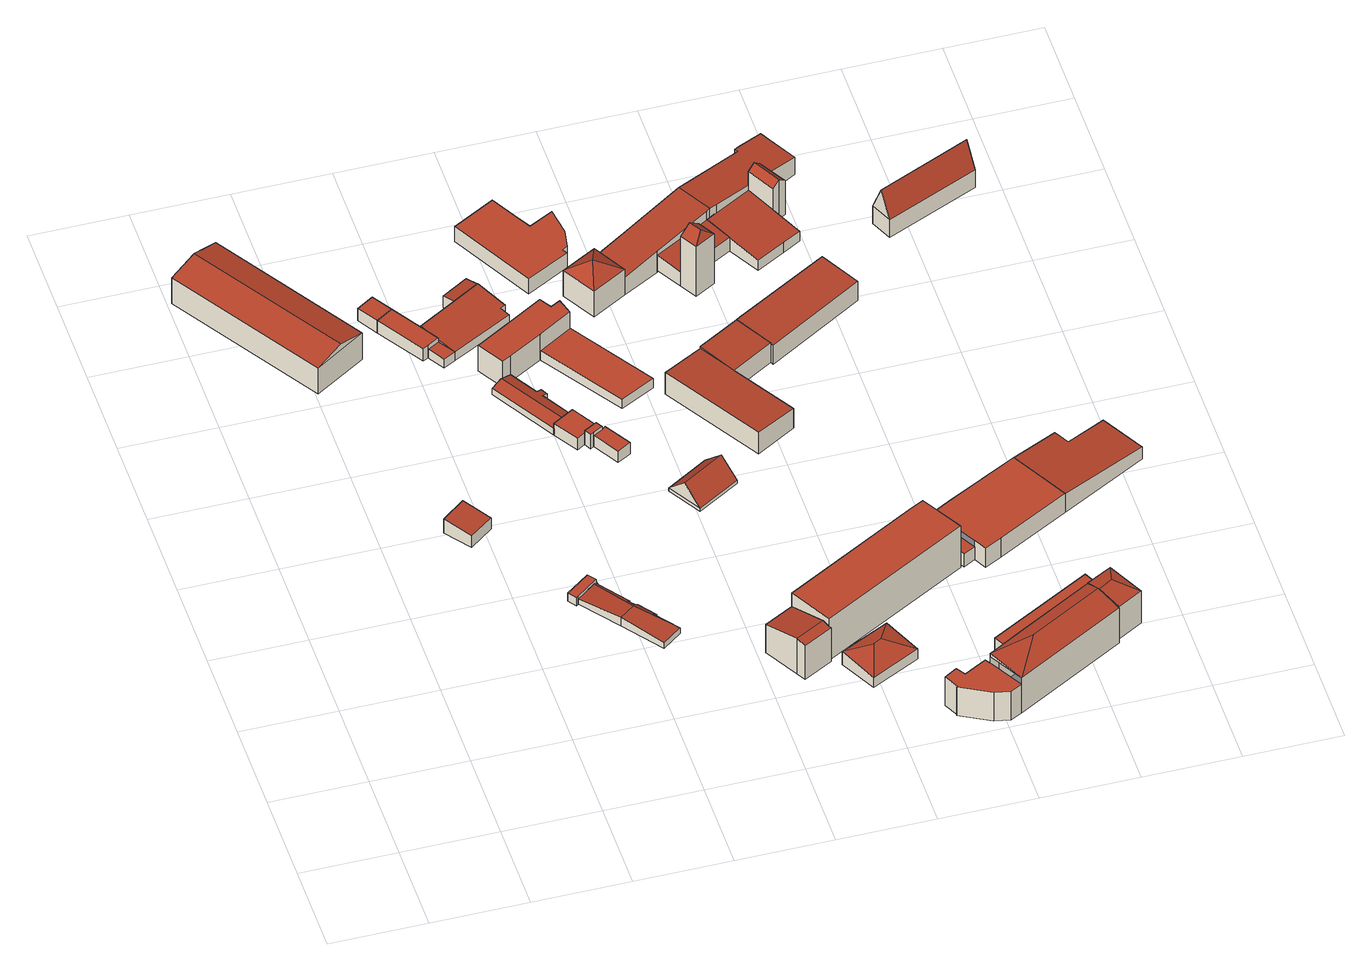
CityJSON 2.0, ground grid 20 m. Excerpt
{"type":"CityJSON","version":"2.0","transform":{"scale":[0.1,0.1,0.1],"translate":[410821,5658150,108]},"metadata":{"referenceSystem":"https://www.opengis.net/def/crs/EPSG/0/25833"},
"CityObjects":{
"building1":{"type":"Building","attributes":{"Dachtyp_tdc":"tdcFreeFormRoof","Gemeindeschluessel":14612000,"Dachneigung":14.54,"QualitaetDacherkennung":89,"Geometrietyp2DReferenz":"3000","measuredHeight":8.43,"function":"31001_9998","roofType":"5000"},"geometry":[{"type":"Solid","lod":"2","boundaries":[[[[0,1,2,3]],[[1,4,5,2]],[[4,6,7,5]],[[6,8,9,7]],[[8,0,3,9]],[[10,6,4,1,11]],[[8,10,11,0]],[[1,0,11]],[[8,6,10]],[[3,2,5,7,9]]]],"semantics":{"surfaces":[{"type":"WallSurface"},{"type":"RoofSurface"},{"type":"GroundSurface"}],"values":[[0,0,0,0,0,1,1,0,0,2]]}}]},
"building2":{"type":"Building","attributes":{"Dachtyp_tdc":"tdcPolyFlatRoof","Gemeindeschluessel":14612000,"Dachneigung":6.02,"QualitaetDacherkennung":73,"Geometrietyp2DReferenz":"3000","measuredHeight":3.77,"function":"31001_9998","roofType":"2100"},"geometry":[{"type":"Solid","lod":"2","boundaries":[[[[12,13,14,15]],[[13,16,17,14]],[[16,18,19,17]],[[18,12,15,19]],[[18,16,13,12]],[[15,14,17,19]]]],"semantics":{"surfaces":[{"type":"WallSurface"},{"type":"RoofSurface"},{"type":"GroundSurface"}],"values":[[0,0,0,0,1,2]]}}]},
"building3":{"type":"Building","attributes":{"Gemeindeschluessel":14612000,"Dachneigung":90,"Dachorientierung":0,"MittlereTraufHoehe":110.54,"QualitaetDacherkennung":18,"ObjektHoehe":2.13,"BodenHoehe":108.41,"Geometrietyp2DReferenz":"3000","AbsoluteHoehe":110.54,"Dachflaeche":12.99,"measuredHeight":2.13,"function":"31001_9998","roofType":"1000","storeysAboveGround":1},"geometry":[{"type":"MultiSurface","lod":"2","boundaries":[[[20,21,22,23]],[[21,24,25,22]],[[24,26,27,25]],[[26,28,29,27]],[[26,24,21,20,28]],[[29,23,22,25,27]],[[28,20,23,29]]],"semantics":{"surfaces":[{"type":"WallSurface"},{"type":"RoofSurface"},{"type":"GroundSurface"}],"values":[0,0,0,0,1,2,0]}}]},
"building4":{"type":"Building","attributes":{"Gemeindeschluessel":14612000,"Dachneigung":84.63,"Dachorientierung":-126.93,"MittlereTraufHoehe":109.62,"QualitaetDacherkennung":35,"ObjektHoehe":2.33,"BodenHoehe":108.52,"Geometrietyp2DReferenz":"3000","AbsoluteHoehe":110.85,"Dachflaeche":123.62,"measuredHeight":2.33,"function":"31001_9998","roofType":"5000","storeysAboveGround":1},"geometry":[{"type":"MultiSurface","lod":"2","boundaries":[[[30,31,32,33]],[[31,34,35,32]],[[34,36,37,35]],[[36,38,39,37]],[[38,40,41,39]],[[40,42,43,41]],[[42,44,45,43]],[[44,46,47,45]],[[46,48,49,47]],[[48,50,51,49]],[[50,52,53,51]],[[52,54,55,53]],[[54,56,57,55]],[[56,30,33,57]],[[58,34,31,30]],[[58,30,56,54,52,50,48,46,44,42,40,38]],[[58,38,36,34]],[[33,32,35,37,39,41,43,45,47,49,51,53,55,57]]],"semantics":{"surfaces":[{"type":"WallSurface"},{"type":"RoofSurface"},{"type":"GroundSurface"}],"values":[0,0,0,0,0,0,0,0,0,0,0,0,0,0,1,1,1,2]}}]},
"building5":{"type":"Building","attributes":{"Gemeindeschluessel":14612000,"Dachneigung":90,"Dachorientierung":0,"MittlereTraufHoehe":112.47,"QualitaetDacherkennung":99,"ObjektHoehe":3.22,"BodenHoehe":109.26,"Geometrietyp2DReferenz":"3000","AbsoluteHoehe":112.47,"Dachflaeche":20.08,"measuredHeight":3.22,"function":"31001_9998","roofType":"1000","storeysAboveGround":1},"geometry":[{"type":"MultiSurface","lod":"2","boundaries":[[[59,60,61,62]],[[60,63,64,61]],[[63,65,66,64]],[[65,59,62,66]],[[65,63,60,59]],[[62,61,64,66]]],"semantics":{"surfaces":[{"type":"WallSurface"},{"type":"RoofSurface"},{"type":"GroundSurface"}],"values":[0,0,0,0,1,2]}}]},
"building6":{"type":"Building","attributes":{"Gemeindeschluessel":14612000,"Dachneigung":90,"Dachorientierung":0,"MittlereTraufHoehe":112.47,"QualitaetDacherkennung":100,"ObjektHoehe":3.19,"BodenHoehe":109.28,"Geometrietyp2DReferenz":"3000","AbsoluteHoehe":112.47,"Dachflaeche":47.71,"measuredHeight":3.19,"function":"31001_9998","roofType":"1000","storeysAboveGround":1},"geometry":[{"type":"MultiSurface","lod":"2","boundaries":[[[63,67,68,64]],[[67,69,70,68]],[[69,71,72,70]],[[71,73,74,72]],[[73,65,66,74]],[[65,63,64,66]],[[65,73,71,69,67,63]],[[64,68,70,72,74,66]]],"semantics":{"surfaces":[{"type":"WallSurface"},{"type":"RoofSurface"},{"type":"GroundSurface"}],"values":[0,0,0,0,0,0,1,2]}}]},
"building7":{"type":"Building","attributes":{"Gemeindeschluessel":14612000,"Dachneigung":72.49,"Dachorientierung":-30.46,"MittlereTraufHoehe":111.19,"QualitaetDacherkennung":26,"ObjektHoehe":2.32,"BodenHoehe":109.53,"Geometrietyp2DReferenz":"3000","AbsoluteHoehe":111.86,"Dachflaeche":87.61,"measuredHeight":2.32,"function":"31001_9998","roofType":"3100","storeysAboveGround":1},"geometry":[{"type":"MultiSurface","lod":"2","boundaries":[[[75,76,77,78]],[[76,79,80,77]],[[79,81,82,80]],[[81,83,84,82]],[[83,85,86,84]],[[85,87,88,86]],[[87,89,90,88]],[[89,91,92,90]],[[91,93,94,92]],[[93,95,96,94]],[[95,75,78,96]],[[83,81,79,76]],[[76,75,95,93,91,89,87,85,83]],[[78,77,80,82,84,86,88,90,92,94,96]]],"semantics":{"surfaces":[{"type":"WallSurface"},{"type":"RoofSurface"},{"type":"GroundSurface"}],"values":[0,0,0,0,0,0,0,0,0,0,0,1,1,2]}}]},
"building8":{"type":"Building","attributes":{"Gemeindeschluessel":14612000,"Dachneigung":81.62,"Dachorientierung":0,"MittlereTraufHoehe":112.22,"QualitaetDacherkennung":72,"ObjektHoehe":3.64,"BodenHoehe":109.29,"Geometrietyp2DReferenz":"3000","AbsoluteHoehe":112.93,"Dachflaeche":138.79,"measuredHeight":3.64,"function":"31001_9998","roofType":"2100","storeysAboveGround":1},"children":["building8-1"],"geometry":[{"type":"MultiSurface","lod":"2","boundaries":[[[97,98,99,100]],[[98,101,102,99]],[[101,103,104,102]],[[105,106,68,70,107]],[[106,108,109,68]],[[108,110,111,109]],[[110,97,100,111]],[[110,108,106,105,103,101,98,97]],[[100,99,102,104,70,68,109,111]],[[107,103,105]],[[107,70,104,103]]],"semantics":{"surfaces":[{"type":"WallSurface"},{"type":"RoofSurface"},{"type":"GroundSurface"},{"type":"ClosureSurface","isClosure":"1","QuelleClosure":"LoD2WallSurface"}],"values":[0,0,0,0,0,0,0,1,2,0,3]}}]},
"building8-1":{"type":"BuildingPart","attributes":{"Dachneigung":90,"Dachorientierung":0,"MittlereTraufHoehe":111.56,"QualitaetDacherkennung":34,"BodenHoehe":109.29,"ObjektTeilHoehe":2.27,"Geometrietyp2DReferenz":"3000","AbsoluteHoehe":111.56,"Dachflaeche":12.03,"measuredHeight":2.27,"roofType":"1000","storeysAboveGround":1},"parents":["building8"],"geometry":[{"type":"MultiSurface","lod":"2","boundaries":[[[112,107,70,72]],[[103,113,114,104]],[[113,112,72,114]],[[113,103,107,112]],[[72,70,104,114]],[[104,70,107,103]]],"semantics":{"surfaces":[{"type":"WallSurface"},{"type":"RoofSurface"},{"type":"GroundSurface"},{"type":"ClosureSurface","isClosure":"1","QuelleClosure":"LoD2WallSurface"}],"values":[0,0,0,1,2,3]}}]},
"building9":{"type":"Building","attributes":{"Gemeindeschluessel":14612000,"Dachneigung":90,"Dachorientierung":0,"MittlereTraufHoehe":112.52,"QualitaetDacherkennung":39,"ObjektHoehe":3,"BodenHoehe":109.52,"Geometrietyp2DReferenz":"3000","AbsoluteHoehe":112.52,"Dachflaeche":30.72,"measuredHeight":3,"function":"31001_9998","roofType":"1000","storeysAboveGround":1},"geometry":[{"type":"MultiSurface","lod":"2","boundaries":[[[115,116,117,118]],[[116,119,120,117]],[[119,121,80,120]],[[121,122,78,80]],[[121,119,116,115,122]],[[78,118,117,120,80]],[[122,115,118,78]]],"semantics":{"surfaces":[{"type":"WallSurface"},{"type":"RoofSurface"},{"type":"GroundSurface"}],"values":[0,0,0,0,1,2,0]}}]},
"building10":{"type":"Building","attributes":{"Gemeindeschluessel":14612000,"Dachneigung":78.45,"Dachorientierung":0,"MittlereTraufHoehe":112.43,"QualitaetDacherkennung":71,"ObjektHoehe":3.61,"BodenHoehe":109.14,"Geometrietyp2DReferenz":"3000","AbsoluteHoehe":112.75,"Dachflaeche":20.52,"measuredHeight":3.61,"function":"31001_9998","roofType":"2100","storeysAboveGround":1},"geometry":[{"type":"MultiSurface","lod":"2","boundaries":[[[123,124,125,126]],[[124,127,128,125]],[[127,129,130,128]],[[129,123,126,130]],[[129,127,124,123]],[[126,125,128,130]]],"semantics":{"surfaces":[{"type":"WallSurface"},{"type":"RoofSurface"},{"type":"GroundSurface"}],"values":[0,0,0,0,1,2]}}]},
"building11":{"type":"Building","attributes":{"Gemeindeschluessel":14612000,"Dachneigung":90,"Dachorientierung":0,"MittlereTraufHoehe":113.22,"QualitaetDacherkennung":90,"ObjektHoehe":3.71,"BodenHoehe":109.51,"Geometrietyp2DReferenz":"3000","AbsoluteHoehe":113.22,"Dachflaeche":4.9,"measuredHeight":3.71,"function":"31001_9998","roofType":"1000","storeysAboveGround":1},"geometry":[{"type":"MultiSurface","lod":"2","boundaries":[[[131,132,133,118]],[[132,134,135,133]],[[134,136,137,135]],[[136,138,117,137]],[[138,131,118,117]],[[138,136,134,132,131]],[[118,133,135,137,117]]],"semantics":{"surfaces":[{"type":"WallSurface"},{"type":"RoofSurface"},{"type":"GroundSurface"}],"values":[0,0,0,0,0,1,2]}}]},
"building12":{"type":"Building","attributes":{"Dachtyp_tdc":"tdcGableRoof","Gemeindeschluessel":14612000,"Dachneigung":12.73,"QualitaetDacherkennung":12,"Geometrietyp2DReferenz":"3000","measuredHeight":9.3,"function":"31001_9998","roofType":"3100"},"geometry":[{"type":"Solid","lod":"2","boundaries":[[[[139,140,141,142]],[[140,143,144,141]],[[143,145,146,144]],[[145,147,148,146]],[[147,149,150,148]],[[149,151,152,150]],[[151,139,142,152]],[[147,145,143,140,139]],[[139,151,149,147]],[[142,141,144,146,148,150,152]]]],"semantics":{"surfaces":[{"type":"WallSurface"},{"type":"RoofSurface"},{"type":"GroundSurface"}],"values":[[0,0,0,0,0,0,0,1,1,2]]}}]},
"building13":{"type":"Building","attributes":{"Gemeindeschluessel":14612000,"Dachorientierung":0,"MittlereTraufHoehe":112.47,"ObjektHoehe":3,"BodenHoehe":109.47,"Geometrietyp2DReferenz":"3000","BezugspunktDach":"2000","AbsoluteHoehe":112.47,"Dachflaeche":20.39,"measuredHeight":3,"function":"31001_9998","storeysAboveGround":1},"geometry":[{"type":"MultiSurface","lod":"2","boundaries":[[[153,154,155,156,157]],[[157,156,158,133]],[[156,155,159,158]],[[155,154,160,159]],[[154,153,135,160]],[[153,157,133,135]],[[133,158,159,160,135]]],"semantics":{"surfaces":[{"type":"RoofSurface"},{"type":"WallSurface"},{"type":"GroundSurface"}],"values":[0,1,1,1,1,1,2]}}]},
"building14":{"type":"Building","attributes":{"Gemeindeschluessel":14612000,"Dachneigung":90,"Dachorientierung":0,"MittlereTraufHoehe":116,"QualitaetDacherkennung":100,"ObjektHoehe":6.68,"BodenHoehe":109.31,"Geometrietyp2DReferenz":"3000","AbsoluteHoehe":116,"Dachflaeche":117.47,"measuredHeight":6.68,"function":"31001_9998","roofType":"1000","storeysAboveGround":2},"geometry":[{"type":"MultiSurface","lod":"2","boundaries":[[[161,162,163,164]],[[162,165,166,163]],[[165,167,168,166]],[[167,169,170,168]],[[169,171,172,170]],[[171,173,174,172]],[[173,175,176,174]],[[175,161,164,176]],[[175,173,171,169,167,165,162,161]],[[164,163,166,168,170,172,174,176]]],"semantics":{"surfaces":[{"type":"WallSurface"},{"type":"RoofSurface"},{"type":"GroundSurface"}],"values":[0,0,0,0,0,0,0,0,1,2]}}]},
"building15":{"type":"Building","attributes":{"Gemeindeschluessel":14612000,"Dachneigung":45.66,"Dachorientierung":-121.31,"MittlereTraufHoehe":110.15,"QualitaetDacherkennung":65,"ObjektHoehe":4.76,"BodenHoehe":109.34,"Geometrietyp2DReferenz":"3000","AbsoluteHoehe":114.1,"Dachflaeche":117.16,"measuredHeight":4.76,"function":"31001_9998","roofType":"3100","storeysAboveGround":2},"geometry":[{"type":"MultiSurface","lod":"2","boundaries":[[[177,178,179,180]],[[178,181,182,179]],[[181,183,184,182]],[[183,177,180,184]],[[181,178,185]],[[177,183,186]],[[178,177,186,185]],[[183,181,185,186]],[[180,179,182,184]]],"semantics":{"surfaces":[{"type":"WallSurface"},{"type":"RoofSurface"},{"type":"GroundSurface"}],"values":[0,0,0,0,0,0,1,1,2]}}]},
"building16":{"type":"Building","attributes":{"Gemeindeschluessel":14612000,"Dachorientierung":0,"MittlereTraufHoehe":111.85,"ObjektHoehe":2.5,"BodenHoehe":109.36,"Geometrietyp2DReferenz":"3000","BezugspunktDach":"2000","AbsoluteHoehe":111.85,"Dachflaeche":168.12,"measuredHeight":2.5,"function":"31001_9998","storeysAboveGround":1},"geometry":[{"type":"MultiSurface","lod":"2","boundaries":[[[187,188,189,190]],[[190,189,191,192]],[[189,188,193,191]],[[188,187,194,193]],[[187,190,192,194]],[[192,191,193,194]]],"semantics":{"surfaces":[{"type":"RoofSurface"},{"type":"WallSurface"},{"type":"GroundSurface"}],"values":[0,1,1,1,1,2]}}]},
"building17":{"type":"Building","attributes":{"Dachtyp_tdc":"tdcHipRoof","Gemeindeschluessel":14612000,"Dachneigung":17.03,"QualitaetDacherkennung":66,"Geometrietyp2DReferenz":"3000","measuredHeight":4.21,"function":"31001_9998","roofType":"3200"},"geometry":[{"type":"Solid","lod":"2","boundaries":[[[[195,196,197,198]],[[196,199,200,197]],[[199,201,202,200]],[[201,195,198,202]],[[199,196,203]],[[195,201,204]],[[196,195,204,203]],[[201,199,203,204]],[[198,197,200,202]]]],"semantics":{"surfaces":[{"type":"WallSurface"},{"type":"RoofSurface"},{"type":"GroundSurface"}],"values":[[0,0,0,0,1,1,1,1,2]]}}]},
"building18":{"type":"Building","attributes":{"Gemeindeschluessel":14612000,"Dachneigung":90,"Dachorientierung":0,"MittlereTraufHoehe":113.06,"QualitaetDacherkennung":74,"ObjektHoehe":3.82,"BodenHoehe":109.25,"Geometrietyp2DReferenz":"3000","AbsoluteHoehe":113.06,"Dachflaeche":238.13,"measuredHeight":3.82,"function":"31001_9998","roofType":"1000","storeysAboveGround":1},"geometry":[{"type":"MultiSurface","lod":"2","boundaries":[[[205,206,207,208]],[[206,209,210,207]],[[209,211,212,210]],[[211,213,214,212]],[[213,215,216,214]],[[215,217,218,216]],[[217,219,220,218]],[[219,221,222,220]],[[221,223,224,222]],[[223,205,208,224]],[[223,221,219,217,215,213,211,209,206,205]],[[208,207,210,212,214,216,218,220,222,224]]],"semantics":{"surfaces":[{"type":"WallSurface"},{"type":"RoofSurface"},{"type":"GroundSurface"}],"values":[0,0,0,0,0,0,0,0,0,0,1,2]}}]},
"building19":{"type":"Building","attributes":{"Dachtyp_tdc":"tdcPolyFlatRoof","Gemeindeschluessel":14612000,"Dachneigung":0,"QualitaetDacherkennung":68,"Geometrietyp2DReferenz":"3000","measuredHeight":10.91,"function":"31001_9998","roofType":"1000"},"geometry":[{"type":"Solid","lod":"2","boundaries":[[[[225,226,227,152]],[[226,228,229,227]],[[228,230,231,229]],[[230,232,141,231]],[[232,225,152,141]],[[232,230,228,226,225]],[[152,227,229,231,141]]]],"semantics":{"surfaces":[{"type":"WallSurface"},{"type":"RoofSurface"},{"type":"GroundSurface"}],"values":[[0,0,0,0,0,1,2]]}}]},
"building20":{"type":"Building","attributes":{"Gemeindeschluessel":14612000,"Dachneigung":57.82,"Dachorientierung":0,"MittlereTraufHoehe":115.98,"QualitaetDacherkennung":91,"ObjektHoehe":9.49,"BodenHoehe":109.31,"Geometrietyp2DReferenz":"3000","AbsoluteHoehe":118.81,"Dachflaeche":82.47,"measuredHeight":9.49,"function":"31001_9998","roofType":"3500","storeysAboveGround":3},"geometry":[{"type":"MultiSurface","lod":"2","boundaries":[[[233,234,235,236]],[[234,237,238,235]],[[237,239,240,238]],[[239,233,236,240]],[[234,233,241]],[[237,234,241]],[[239,237,241]],[[233,239,241]],[[236,235,238,240]]],"semantics":{"surfaces":[{"type":"WallSurface"},{"type":"RoofSurface"},{"type":"GroundSurface"}],"values":[0,0,0,0,1,1,1,1,2]}}]},
"building21":{"type":"Building","attributes":{"Gemeindeschluessel":14612000,"Geometrietyp2DReferenz":"3000","function":"31001_2000","roofType":"9999"},"children":["building21-1","building21-2"]},
"building21-1":{"type":"BuildingPart","attributes":{"Dachtyp_tdc":"tdcPolyFlatRoof","Dachneigung":2.87,"QualitaetDacherkennung":73,"Geometrietyp2DReferenz":"3000","measuredHeight":5.64,"roofType":"2100"},"parents":["building21"],"geometry":[{"type":"MultiSurface","lod":"2","boundaries":[[[242,243,244,245]],[[246,247,248,249]],[[247,250,251,248]],[[250,242,245,251]],[[250,247,246,243,242]],[[245,244,249,248,251]]],"semantics":{"surfaces":[{"type":"WallSurface"},{"type":"RoofSurface"},{"type":"GroundSurface"}],"values":[0,0,0,0,1,2]}}]},
"building21-2":{"type":"BuildingPart","attributes":{"Dachtyp_tdc":"tdcPolyFlatRoof","Dachneigung":2.86,"QualitaetDacherkennung":84,"Geometrietyp2DReferenz":"3000","measuredHeight":5.65,"roofType":"2100"},"parents":["building21"],"geometry":[{"type":"MultiSurface","lod":"2","boundaries":[[[252,253,254,244,243]],[[253,255,256,254]],[[255,257,246,249,256]],[[255,253,252,257]],[[249,244,254,256]]],"semantics":{"surfaces":[{"type":"WallSurface"},{"type":"RoofSurface"},{"type":"GroundSurface"}],"values":[0,0,0,1,2]}}]},
"building22":{"type":"Building","attributes":{"Gemeindeschluessel":14612000,"Geometrietyp2DReferenz":"3000","function":"31001_9998","roofType":"9999"},"children":["building22-1","building22-2"]},
"building22-1":{"type":"BuildingPart","attributes":{"Dachtyp_tdc":"tdcHipAndGableRoof","Dachneigung":15.6,"QualitaetDacherkennung":56,"Geometrietyp2DReferenz":"3000","measuredHeight":10.71,"roofType":"5000"},"parents":["building22"],"geometry":[{"type":"MultiSurface","lod":"2","boundaries":[[[258,259,260,261,262]],[[259,263,264,260]],[[263,265,266,264]],[[265,267,268,266]],[[267,269,270,271,268]],[[272,269,273]],[[269,267,274,273]],[[275,276,277,272,273,274]],[[258,272,277,259]],[[259,277,276,263]],[[263,276,275,265]],[[265,275,274,267]],[[269,272,258]],[[271,261,260,264,266,268]]],"semantics":{"surfaces":[{"type":"WallSurface"},{"type":"RoofSurface"},{"type":"GroundSurface"}],"values":[0,0,0,0,0,1,1,1,0,0,0,0,0,2]}}]},
"building22-2":{"type":"BuildingPart","attributes":{"Dachtyp_tdc":"tdcPolyFlatRoof","Dachneigung":0,"QualitaetDacherkennung":46,"Geometrietyp2DReferenz":"3000","measuredHeight":7.46,"roofType":"1000"},"parents":["building22"],"geometry":[{"type":"MultiSurface","lod":"2","boundaries":[[[278,279,280,281]],[[279,282,283,280]],[[282,284,285,283]],[[284,286,287,285]],[[286,288,289,287]],[[288,290,291,289]],[[290,262,261,291]],[[270,292,293,271]],[[292,278,281,293]],[[292,270,262,290,288,286,284,282,279,278]],[[281,280,283,285,287,289,291,261,271,293]]],"semantics":{"surfaces":[{"type":"WallSurface"},{"type":"RoofSurface"},{"type":"GroundSurface"}],"values":[0,0,0,0,0,0,0,0,0,1,2]}}]},
"building23":{"type":"Building","attributes":{"Dachtyp_tdc":"tdcPolyFlatRoof","Gemeindeschluessel":14612000,"Dachneigung":0,"QualitaetDacherkennung":49,"Geometrietyp2DReferenz":"3000","measuredHeight":3.78,"function":"31001_9998","roofType":"1000"},"geometry":[{"type":"Solid","lod":"2","boundaries":[[[[294,295,296,297]],[[295,298,299,296]],[[298,300,301,299]],[[300,302,303,301]],[[302,294,297,303]],[[302,300,298,295,294]],[[297,296,299,301,303]]]],"semantics":{"surfaces":[{"type":"WallSurface"},{"type":"RoofSurface"},{"type":"GroundSurface"}],"values":[[0,0,0,0,0,1,2]]}}]},
"building24":{"type":"Building","attributes":{"Gemeindeschluessel":14612000,"Dachneigung":84.38,"Dachorientierung":-28.88,"MittlereTraufHoehe":114.79,"QualitaetDacherkennung":15,"ObjektHoehe":6.74,"BodenHoehe":109.34,"Geometrietyp2DReferenz":"3000","AbsoluteHoehe":116.08,"Dachflaeche":383.5,"measuredHeight":6.74,"function":"31001_9998","roofType":"3100","storeysAboveGround":2},"geometry":[{"type":"MultiSurface","lod":"2","boundaries":[[[304,305,306,307]],[[305,308,309,306]],[[308,310,311,309]],[[310,312,235,311]],[[312,313,236,235]],[[313,314,315,236]],[[314,316,317,315]],[[316,318,319,317]],[[318,320,321,319]],[[320,322,323,321]],[[322,324,325,323]],[[324,326,327,325]],[[326,328,329,327]],[[328,330,331,329]],[[330,332,333,331]],[[332,304,307,333]],[[316,314,313,312,310,308,305]],[[305,304,332,330,328,326,324,322,320,318,316]],[[307,306,309,311,235,236,315,317,319,321,323,325,327,329,331,333]]],"semantics":{"surfaces":[{"type":"WallSurface"},{"type":"RoofSurface"},{"type":"GroundSurface"}],"values":[0,0,0,0,0,0,0,0,0,0,0,0,0,0,0,0,1,1,2]}}]},
"building25":{"type":"Building","attributes":{"Gemeindeschluessel":14612000,"Dachneigung":83.81,"Dachorientierung":0,"MittlereTraufHoehe":113.17,"QualitaetDacherkennung":71,"ObjektHoehe":4.14,"BodenHoehe":109.76,"Geometrietyp2DReferenz":"3000","AbsoluteHoehe":113.9,"Dachflaeche":152.92,"measuredHeight":4.14,"function":"31001_9998","roofType":"2100","storeysAboveGround":1},"children":["building25-1","building25-2","building25-3"],"geometry":[{"type":"MultiSurface","lod":"2","boundaries":[[[334,335,336,337]],[[338,339,340,341]],[[339,342,343,340]],[[344,345,346,347]],[[345,348,349,346]],[[348,334,337,349]],[[348,345,344,342,339,338,335,334]],[[337,336,341,340,343,347,346,349]],[[341,336,335,338]],[[344,347,343,342]]],"semantics":{"surfaces":[{"type":"WallSurface"},{"type":"RoofSurface"},{"type":"GroundSurface"},{"type":"ClosureSurface","isClosure":"1","QuelleClosure":"LoD2WallSurface"}],"values":[0,0,0,0,0,0,1,2,3,3]}}]},
"building25-1":{"type":"BuildingPart","attributes":{"Dachneigung":50.83,"Dachorientierung":-29.18,"MittlereTraufHoehe":119.12,"QualitaetDacherkennung":28,"BodenHoehe":109.76,"ObjektTeilHoehe":10.23,"Geometrietyp2DReferenz":"3000","AbsoluteHoehe":119.99,"Dachflaeche":27.32,"measuredHeight":10.23,"roofType":"3100","storeysAboveGround":3},"parents":["building25"],"geometry":[{"type":"MultiSurface","lod":"2","boundaries":[[[350,351,352,343,342]],[[351,353,354,352]],[[353,355,356,354]],[[355,357,358,356]],[[357,359,344,347,358]],[[351,350,359,357]],[[357,355,353,351]],[[343,352,354,356,358,347]],[[342,344,359,350]],[[342,343,347,344]]],"semantics":{"surfaces":[{"type":"WallSurface"},{"type":"RoofSurface"},{"type":"GroundSurface"},{"type":"ClosureSurface","isClosure":"1","QuelleClosure":"LoD2WallSurface"}],"values":[0,0,0,0,0,1,1,2,0,3]}}]},
"building25-2":{"type":"BuildingPart","attributes":{"Dachneigung":51.13,"Dachorientierung":-29.14,"MittlereTraufHoehe":123.2,"QualitaetDacherkennung":29,"BodenHoehe":109.76,"ObjektTeilHoehe":15.05,"Geometrietyp2DReferenz":"3000","AbsoluteHoehe":124.81,"Dachflaeche":28.44,"measuredHeight":15.05,"roofType":"5000","storeysAboveGround":5},"parents":["building25"],"geometry":[{"type":"MultiSurface","lod":"2","boundaries":[[[360,361,362,363,364]],[[361,365,366,362]],[[365,367,368,369,366]],[[370,371,367,365]],[[370,365,361]],[[370,361,360,371]],[[369,372,363,362,366]],[[373,368,367,371]],[[372,369,368,373]],[[360,364,373,371]],[[372,373,364,363]]],"semantics":{"surfaces":[{"type":"WallSurface"},{"type":"RoofSurface"},{"type":"GroundSurface"},{"type":"ClosureSurface","isClosure":"1","QuelleClosure":"LoD2WallSurface"}],"values":[0,0,0,1,1,1,2,0,3,0,3]}}]},
"building25-3":{"type":"BuildingPart","attributes":{"Dachneigung":83.81,"Dachorientierung":0,"MittlereTraufHoehe":113.61,"QualitaetDacherkennung":66,"BodenHoehe":109.76,"ObjektTeilHoehe":4.18,"Geometrietyp2DReferenz":"3000","AbsoluteHoehe":113.94,"Dachflaeche":81.8,"measuredHeight":4.18,"roofType":"2100","storeysAboveGround":1},"parents":["building25"],"geometry":[{"type":"MultiSurface","lod":"2","boundaries":[[[368,374,375,369]],[[374,376,377,375]],[[376,338,341,377]],[[378,364,363,336,335]],[[364,378,338,376,374,368,373]],[[369,375,377,341,336,363,372]],[[378,335,338]],[[335,336,341,338]],[[369,372,373,368]],[[372,363,364,373]]],"semantics":{"surfaces":[{"type":"WallSurface"},{"type":"RoofSurface"},{"type":"GroundSurface"},{"type":"ClosureSurface","isClosure":"1","QuelleClosure":"LoD2WallSurface"}],"values":[0,0,0,0,1,2,0,3,3,3]}}]},
"building26":{"type":"Building","attributes":{"Dachtyp_tdc":"tdcPolyFlatRoof","Gemeindeschluessel":14612000,"Dachneigung":2.56,"QualitaetDacherkennung":88,"Geometrietyp2DReferenz":"3000","measuredHeight":5.51,"function":"31001_2000","roofType":"2100"},"geometry":[{"type":"Solid","lod":"2","boundaries":[[[[255,253,379,380]],[[253,381,382,379]],[[381,383,384,382]],[[383,385,386,384]],[[385,387,388,386]],[[387,255,380,388]],[[387,385,383,381,253,255]],[[380,379,382,384,386,388]]]],"semantics":{"surfaces":[{"type":"WallSurface"},{"type":"RoofSurface"},{"type":"GroundSurface"}],"values":[[0,0,0,0,0,0,1,2]]}}]},
"building27":{"type":"Building","attributes":{"Gemeindeschluessel":14612000,"Geometrietyp2DReferenz":"3000","function":"31001_9998","roofType":"9999"},"children":["building27-1","building27-2"]},
"building27-1":{"type":"BuildingPart","attributes":{"Dachtyp_tdc":"tdcPolyFlatRoof","Dachneigung":0,"QualitaetDacherkennung":64,"Geometrietyp2DReferenz":"3000","measuredHeight":5.03,"roofType":"1000"},"parents":["building27"],"geometry":[{"type":"MultiSurface","lod":"2","boundaries":[[[389,390,391,392]],[[390,393,394,391]],[[393,395,396,397,394]],[[398,399,400,401,402]],[[399,403,404,400]],[[403,389,392,404]],[[403,399,398,395,393,390,389]],[[392,391,394,397,401,400,404]]],"semantics":{"surfaces":[{"type":"WallSurface"},{"type":"RoofSurface"},{"type":"GroundSurface"}],"values":[0,0,0,0,0,0,1,2]}}]},
"building27-2":{"type":"BuildingPart","attributes":{"Dachtyp_tdc":"tdcPolyFlatRoof","Dachneigung":0,"QualitaetDacherkennung":53,"Geometrietyp2DReferenz":"3000","measuredHeight":3.48,"roofType":"1000"},"parents":["building27"],"geometry":[{"type":"MultiSurface","lod":"2","boundaries":[[[396,405,406,397]],[[405,407,408,406]],[[407,409,410,408]],[[409,411,412,410]],[[411,402,401,412]],[[402,411,409,407,405,396]],[[397,406,408,410,412,401]]],"semantics":{"surfaces":[{"type":"WallSurface"},{"type":"RoofSurface"},{"type":"GroundSurface"}],"values":[0,0,0,0,0,1,2]}}]},
"building28":{"type":"Building","attributes":{"Dachtyp_tdc":"tdcHipAndGableRoof","Gemeindeschluessel":14612000,"Dachneigung":11.63,"QualitaetDacherkennung":69,"Geometrietyp2DReferenz":"3000","measuredHeight":9.49,"function":"31001_9998","roofType":"5000"},"geometry":[{"type":"Solid","lod":"2","boundaries":[[[[413,414,415,416]],[[414,417,418,415]],[[417,419,420,418]],[[419,413,416,420]],[[417,414,421]],[[413,419,422]],[[414,413,422,421]],[[419,417,421,422]],[[416,415,418,420]]]],"semantics":{"surfaces":[{"type":"WallSurface"},{"type":"RoofSurface"},{"type":"GroundSurface"}],"values":[[0,0,0,0,1,0,1,1,2]]}}]},
"building29":{"type":"Building","attributes":{"Dachtyp_tdc":"tdcPolyFlatRoof","Gemeindeschluessel":14612000,"Dachneigung":4.76,"QualitaetDacherkennung":56,"Geometrietyp2DReferenz":"3000","measuredHeight":4.9,"function":"31001_9998","roofType":"2100"},"geometry":[{"type":"Solid","lod":"2","boundaries":[[[[423,424,425,404]],[[424,426,427,425]],[[426,428,429,427]],[[428,430,431,429]],[[430,432,392,431]],[[432,423,404,392]],[[432,430,428,426,424,423]],[[404,425,427,429,431,392]]]],"semantics":{"surfaces":[{"type":"WallSurface"},{"type":"RoofSurface"},{"type":"GroundSurface"}],"values":[[0,0,0,0,0,0,1,2]]}}]},
"building30":{"type":"Building","attributes":{"Gemeindeschluessel":14612000,"Dachneigung":22.18,"Dachorientierung":-113.87,"MittlereTraufHoehe":114.2,"QualitaetDacherkennung":16,"ObjektHoehe":10.65,"BodenHoehe":109.65,"Geometrietyp2DReferenz":"3000","AbsoluteHoehe":120.3,"Dachflaeche":276.73,"measuredHeight":10.65,"function":"31001_9998","roofType":"3100","storeysAboveGround":4},"geometry":[{"type":"MultiSurface","lod":"2","boundaries":[[[433,434,435,436]],[[434,437,438,435]],[[437,439,440,438]],[[439,433,436,440]],[[437,434,441]],[[433,439,442]],[[434,433,442,441]],[[439,437,441,442]],[[436,435,438,440]]],"semantics":{"surfaces":[{"type":"WallSurface"},{"type":"RoofSurface"},{"type":"GroundSurface"}],"values":[0,0,0,0,0,0,1,1,2]}}]}
},
"vertices":[
[7,1540,79],[84,1588,90],[84,1588,12],[7,1540,12],[113,1607,81],[113,1607,12],[309,1293,81],[309,1293,12],[203,1226,79],[203,1226,12],[258,1261,96],[62,1575,96],
[373,840,45],[413,787,38],[413,787,8],[373,840,8],[364,750,38],[364,750,8],[324,802,45],[324,802,8],
[560,584,25],[514,549,25],[514,549,4],[560,584,4],[510,546,25],[510,546,4],[498,563,25],[498,563,4],[547,600,25],[547,600,4],
[676,418,19],[636,388,19],[636,388,5],[676,418,5],[575,469,28],[575,469,5],[514,549,19],[514,549,5],[554,579,19],[554,579,5],[560,584,19],[560,584,5],[564,586,9],[564,586,5],[607,528,9],[607,528,5],[609,526,9],[609,526,5],[600,519,19],[600,519,5],[611,505,19],[611,505,5],[620,512,9],[620,512,5],[647,476,9],[647,476,5],[638,469,19],[638,469,5],[606,492,28],
[330,1395,45],[365,1417,45],[365,1417,13],[330,1395,13],[391,1375,45],[391,1375,13],[356,1353,45],[356,1353,13],
[430,1313,45],[430,1313,13],[453,1275,45],[453,1275,13],[429,1261,45],[429,1261,13],[418,1255,45],[418,1255,13],
[641,1018,31],[619,1005,39],[619,1005,15],[641,1018,15],[597,992,31],[597,992,15],[516,1130,31],[516,1130,15],[538,1143,39],[538,1143,15],[541,1145,37],[541,1145,15],[560,1156,31],[560,1156,15],[594,1098,31],[594,1098,15],[605,1105,26],[605,1105,15],[613,1090,26],[613,1090,15],[602,1084,31],[602,1084,15],
[601,1331,39],[591,1325,39],[591,1325,13],[601,1331,13],[602,1306,36],[602,1306,13],[476,1239,36],[476,1239,13],[453,1275,42],[430,1313,48],[453,1275,36],[509,1359,49],[509,1359,13],[565,1392,49],[565,1392,13],
[429,1261,36],[450,1226,36],[450,1226,13],
[672,965,45],[645,950,45],[645,950,15],[672,965,15],[628,940,45],[628,940,15],[597,992,45],[641,1018,45],
[509,1359,48],[495,1386,41],[495,1386,11],[509,1359,11],[550,1419,41],[550,1419,11],[565,1392,48],[565,1392,11],
[672,965,52],[680,951,52],[680,951,15],[660,940,52],[660,940,15],[653,936,52],[653,936,15],[645,950,52],
[914,273,109],[922,258,105],[922,258,16],[914,273,16],[925,254,104],[925,254,16],[864,221,104],[864,221,16],[854,240,109],[854,240,16],[813,312,90],[813,312,16],[874,345,90],[874,345,16],
[660,940,45],[692,885,45],[720,901,45],[687,956,45],[680,951,45],[687,956,15],[720,901,15],[692,885,15],
[656,1287,80],[671,1262,80],[671,1262,13],[656,1287,13],[691,1273,80],[691,1273,13],[701,1238,80],[701,1238,13],[630,1195,80],[630,1195,13],[560,1156,80],[560,1156,13],[541,1145,80],[541,1145,13],[509,1200,80],[509,1200,13],
[762,786,21],[850,840,21],[850,840,13],[762,786,13],[892,770,21],[892,770,13],[804,717,21],[804,717,13],[871,805,61],[783,751,61],
[630,1195,38],[741,1025,38],[813,1062,38],[701,1238,38],[813,1062,14],[701,1238,14],[741,1025,14],[630,1195,14],
[1081,206,50],[979,155,50],[979,155,25],[1081,206,25],[940,232,58],[940,232,25],[1042,283,58],[1042,283,25],[1000,227,67],[1018,236,67],
[655,1599,51],[682,1549,51],[682,1549,12],[655,1599,12],[703,1511,51],[703,1511,12],[754,1538,51],[754,1538,12],[762,1479,51],[762,1479,12],[755,1438,51],[755,1438,12],[744,1432,51],[744,1432,12],[750,1422,51],[750,1422,12],[660,1374,51],[660,1374,12],[566,1550,51],[566,1550,12],
[874,345,125],[1149,499,125],[1149,499,16],[1182,516,125],[1182,516,16],[1231,429,125],[1231,429,16],[922,258,125],
[794,1390,80],[833,1319,80],[833,1319,13],[794,1390,13],[761,1279,80],[761,1279,13],[721,1350,80],[721,1350,13],[774,1333,108],
[829,1037,73],[912,1086,68],[912,1086,17],[829,1037,17],[957,1010,68],[1035,880,68],[1035,880,17],[957,1010,17],[952,831,73],[952,831,17],
[912,1086,73],[999,1136,73],[999,1136,17],[1044,1062,69],[1044,1062,17],[957,1010,69],
[1189,92,107],[1209,103,107],[1209,103,15],[1189,92,15],[1189,92,90],[1251,127,107],[1251,127,15],[1419,222,107],[1419,222,15],[1460,149,107],[1460,149,15],[1230,20,107],[1230,20,90],[1230,20,15],[1189,92,115],[1279,110,122],[1433,197,122],[1419,222,115],[1251,127,115],[1209,103,115],
[1173,14,90],[1111,48,90],[1111,48,15],[1173,14,15],[1113,49,90],[1113,49,15],[1097,80,90],[1097,80,15],[1124,96,90],[1124,96,15],[1136,77,90],[1136,77,15],[1183,103,90],[1183,103,15],[1206,7,90],[1206,7,15],
[1251,127,64],[1224,180,64],[1224,180,27],[1251,127,27],[1437,298,64],[1437,298,27],[1462,246,64],[1462,246,27],[1419,222,64],[1419,222,27],
[1048,1439,79],[1033,1431,81],[1033,1431,13],[1048,1439,13],[1025,1426,80],[1025,1426,13],[909,1361,67],[909,1361,13],[833,1319,58],[794,1390,58],[863,1429,66],[863,1429,13],[993,1503,81],[993,1503,13],[1008,1511,79],[1008,1511,13],[1132,1581,65],[1132,1581,13],[1128,1588,65],[1128,1588,13],[1138,1594,64],[1138,1594,13],[1189,1622,58],[1189,1622,13],[1201,1600,58],[1201,1600,13],[1233,1542,58],[1233,1542,13],[1150,1496,68],[1150,1496,13],
[1092,1307,44],[1055,1373,52],[1055,1373,18],[1092,1307,18],[1026,1426,59],[1048,1439,59],[1048,1439,18],[1026,1426,18],[1123,1481,59],[1123,1481,18],[1155,1423,52],[1189,1361,44],[1189,1361,18],[1155,1423,18],[1151,1340,44],[1151,1340,18],
[1123,1481,107],[1137,1489,120],[1137,1489,18],[1150,1496,107],[1150,1496,18],[1183,1438,107],[1183,1438,18],[1169,1430,120],[1169,1430,18],[1155,1423,107],
[982,1332,148],[1002,1296,148],[1002,1296,18],[982,1332,18],[982,1332,53],[959,1272,148],[959,1272,18],[939,1308,148],[939,1308,53],[939,1308,18],[975,1295,168],[961,1320,168],[961,1320,18],[961,1320,53],
[909,1361,59],[909,1361,18],[1025,1426,59],[1025,1426,18],[1055,1373,53],
[999,1136,18],[1044,1062,18],[1006,1141,73],[1006,1141,18],[1202,1255,73],[1202,1255,18],[1249,1176,68],[1249,1176,18],[1047,1055,68],[1047,1055,18],
[1460,508,74],[1310,427,74],[1310,427,24],[1460,508,24],[1274,408,74],[1274,408,24],[1260,434,74],[1260,434,58],[1260,434,24],[1207,530,74],[1242,550,74],[1242,550,24],[1207,530,24],[1207,530,58],[1394,630,74],[1394,630,24],
[1235,421,58],[1235,421,24],[1231,429,58],[1231,429,24],[1182,516,58],[1182,516,24],[1188,519,58],[1188,519,24],
[1419,222,116],[1472,251,116],[1472,251,26],[1419,222,26],[1512,179,110],[1512,179,26],[1460,149,110],[1460,149,26],[1464,213,121],[1434,196,121],
[1394,630,73],[1491,683,63],[1491,683,24],[1508,652,63],[1508,652,24],[1590,697,56],[1590,697,24],[1640,606,56],[1640,606,24],[1460,508,73],
[1335,1370,62],[1528,1455,62],[1528,1455,16],[1335,1370,16],[1548,1409,62],[1548,1409,16],[1355,1324,62],[1355,1324,16],[1538,1432,123],[1345,1347,123]
]}
